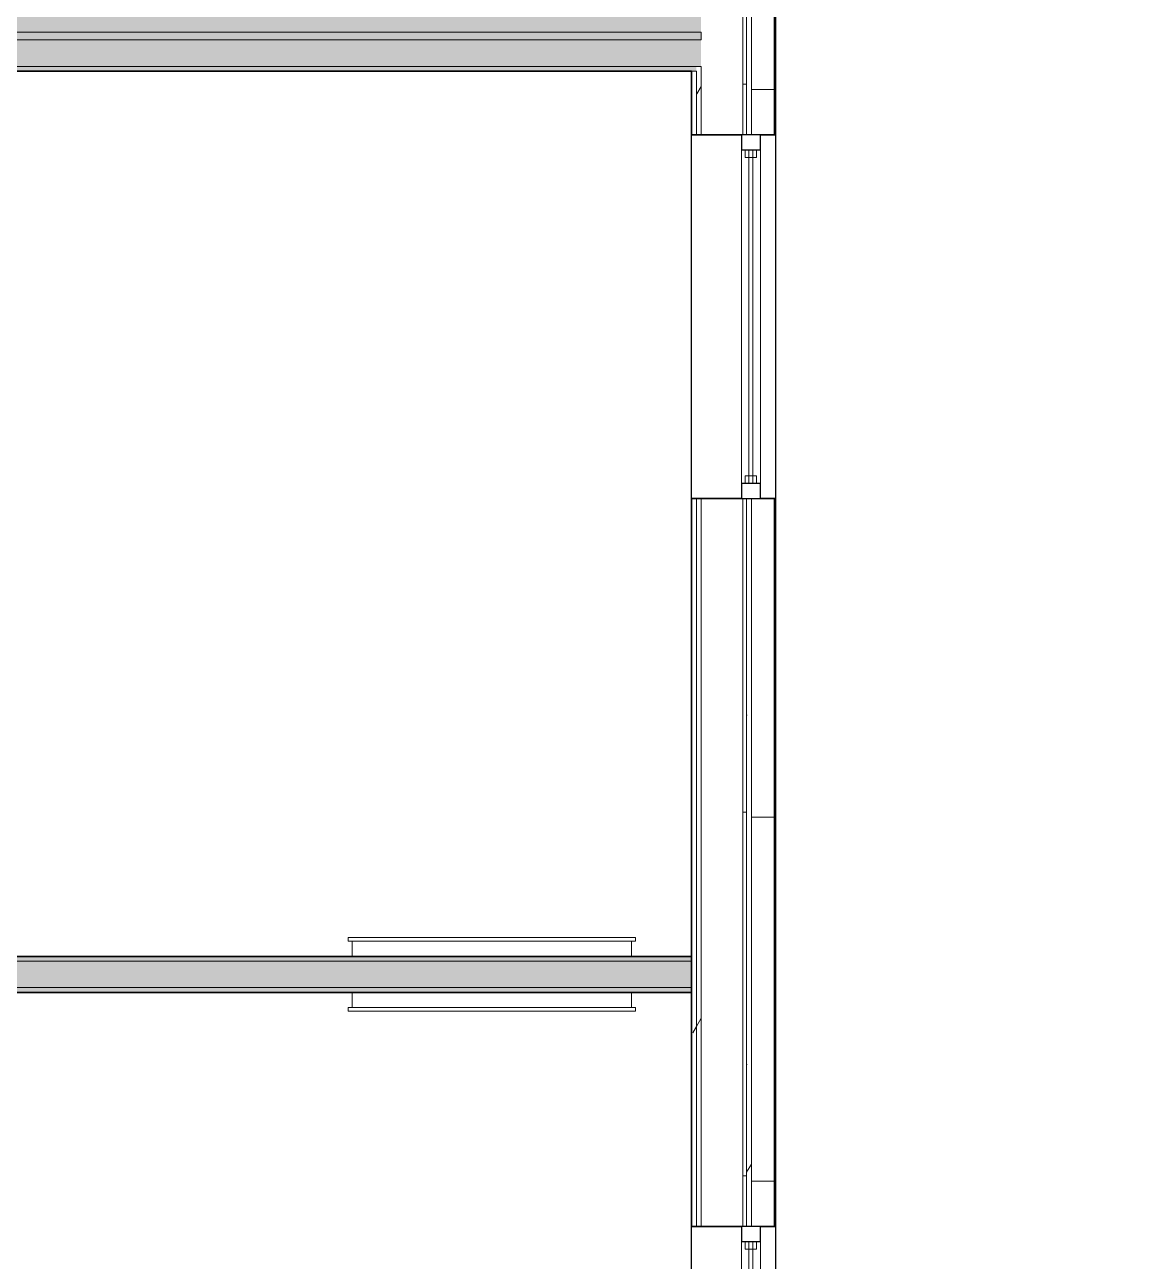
# Model space of a CAD drawing. Header units: inches. Extents: x 6 to 8416, y -388 to 6104.
# Drawn here: x 4697.5 to 4842.6, y 757.5 to 920.6 of the extents above; entities that cross this region are included whole.
import ezdxf

# ---------------------------------------------------------------- set-up
doc = ezdxf.new("R2010")
doc.units = ezdxf.units.IN
doc.header["$MEASUREMENT"] = 0
for name, color, linetype, lineweight in [('A-GLAZ', 151, 'Continuous', 25), ('A-ROOM', 32, 'Continuous', 13), ('A-WALL', 113, 'Continuous', 25), ('A-WALL-PATT', 111, 'Continuous', 35), ('I-WALL', 2, 'Continuous', 25), ('Q-SPCQ', 91, 'Continuous', 18)]:
    doc.layers.add(name, color=color, linetype=linetype, lineweight=lineweight)
pattern_1 = [(0, (4127.29, 0), (61.44, 15.36), [5.069, -41.011, 5.069, -41.011, -245.76]), (0, (4127.29, 0), (61.44, 15.36), [-92.16, 5.069, -87.091, 5.069, -41.011, -107.52]), (0, (4127.29, 0), (61.44, 15.36), [-230.4, 5.069, -25.651, 5.069, -71.731]), (120, (4150.33, 7.68), (-44.02215, 45.5286), [5.069, -41.011, 5.069, -41.011, -245.76]), (120, (4150.33, 7.68), (-44.02215, 45.5286), [-92.16, 5.069, -87.091, 5.069, -41.011, -107.52]), (120, (4150.33, 7.68), (-44.02215, 45.5286), [-230.4, 5.069, -25.651, 5.069, -71.731]), (240, (4158.01, 38.4), (-17.41785, -60.8886), [5.069, -41.011, 5.069, -41.011, -245.76]), (240, (4158.01, 38.4), (-17.41785, -60.8886), [-92.16, 5.069, -87.091, 5.069, -41.011, -107.52]), (240, (4158.01, 38.4), (-17.41785, -60.8886), [-230.4, 5.069, -25.651, 5.069, -71.731])]

# ---------------------------------------------------------------- blocks, each defined once
blk = doc.blocks.new('1-2 WD Adaptive - 4-0_x6_-6_-12420700-LEVEL 3 - PLAN Copy 1 Copy 1')
at = {"layer": 'A-GLAZ', "lineweight": 9}
for p, q in [((24, 5.53125), (-24, 5.53125)), ((-24, 5.53125), (24, 5.53125)), ((-24, 1.03125), (-24, 3.53125)), ((24, 3.53125), (-24, 3.53125)), ((-24, 1.03125), (-24, 3.53125)), ((24, 3.53125), (-24, 3.53125)), ((-22, 1.03125), (-22, 3.53125)), ((22, 3.53125), (-22, 3.53125)), ((-22, 1.03125), (-22, 3.53125)), ((22, 3.53125), (22, 1.03125)), ((22, 3.53125), (22, 1.03125)), ((24, 1.03125), (24, 3.53125)), ((24, 1.03125), (24, 3.53125)), ((-22, 3.03125), (-21, 3.03125)), ((-22, 2.53125), (22, 2.53125)), ((22, 2.03125), (-22, 2.03125)), ((-21, 1.53125), (-21, 3.03125)), ((-21, 2.53125), (21, 2.53125)), ((-21, 2.03125), (-21, 2.53125)), ((21, 2.03125), (-21, 2.03125)), ((21, 3.03125), (22, 3.03125)), ((21, 3.03125), (21, 1.53125)), ((21, 2.53125), (21, 2.03125)), ((-24, 1.03125), (24, 1.03125)), ((-24, 1.03125), (24, 1.03125)), ((-22, 1.53125), (-21, 1.53125)), ((-22, 1.03125), (22, 1.03125)), ((21, 1.53125), (22, 1.53125)), ((-24, -5.53125), (24, -5.53125)), ((24, -5.53125), (-24, -5.53125))]:
    blk.add_line(p, q, dxfattribs=at)
at = {"layer": 'A-GLAZ'}
for p, q in [((-22, 3.53125), (-24, 3.53125)), ((-24, 3.53125), (-24, 1.03125)), ((-22, 1.03125), (-22, 3.53125)), ((22, 3.53125), (22, 1.03125)), ((24, 3.53125), (22, 3.53125)), ((24, 1.03125), (24, 3.53125)), ((-24, 1.03125), (-22, 1.03125)), ((22, 1.03125), (24, 1.03125))]:
    blk.add_line(p, q, dxfattribs=at)
at = {"layer": 'A-GLAZ', "lineweight": 18}
for p, q in [((22, 2.53125), (-22, 2.53125)), ((-22, 2.53125), (-22, 2.03125)), ((-22, 2.03125), (22, 2.03125)), ((22, 2.03125), (22, 2.53125))]:
    blk.add_line(p, q, dxfattribs=at)
blk = doc.blocks.new('FR TV-AM - 43_-1978722-LEVEL 3 - PLAN Copy 1 Copy 1')
at = {"layer": 'Q-SPCQ'}
for p, q in [((20.7, 0), (-16.2, 0)), ((-16.2, 0), (-16.2, -2)), ((20.7, -2), (20.7, 0)), ((-16.2, -2), (-16.7, -2)), ((-16.7, -2), (-16.7, -2.5)), ((-16.7, -2.5), (21.2, -2.5)), ((-16.7, -2.5), (21.2, -2.5)), ((-16.2, -2), (20.7, -2)), ((21.2, -2), (20.7, -2)), ((21.2, -2.5), (21.2, -2))]:
    blk.add_line(p, q, dxfattribs=at)

msp = doc.modelspace()

# ---------------------------------------------------------------- hatches: boundary and pattern name
at = {"layer": 'A-WALL-PATT', "lineweight": 9}
h = msp.add_hatch(dxfattribs=at)
h.set_pattern_fill('FP_45', color=256, style=0, pattern_type=2)
h.set_pattern_definition([(0, (4127.29, 0), (0, 48), []), (90, (4127.29, 0), (-48, 3e-15), [])])
h.paths.add_polyline_path([(4793.41533733, 571.18577679), (4796.41533733, 571.18577679), (4796.41533733, 618.06077679), (4793.41533733, 618.06077679), (4793.41533733, 586.97431081)])
h.paths.add_polyline_path([(4793.41533733, 666.06077679), (4796.41533733, 666.06077679), (4796.41533733, 714.06077679), (4793.41533733, 714.06077679)])
h.paths.add_polyline_path([(4796.41533733, 762.06077679), (4796.41533733, 858.06077679), (4793.41533733, 858.06077679), (4793.41533733, 762.06077679), (4794.60283733, 762.06077679)])
h.paths.add_polyline_path([(4796.41533733, 906.06077679), (4796.41533733, 954.06077679), (4793.41533733, 954.06077679), (4793.41533733, 906.06077679), (4794.60283733, 906.06077679)])
h.paths.add_polyline_path([(4793.41533733, 1002.06077679), (4794.60283733, 1002.06077679), (4796.41533733, 1018.37327679), (4796.41533733, 1256.24827679), (4794.60283733, 1272.56077679), (4793.41533733, 1272.56077679), (4793.41533733, 1039.65456081)])
h.paths.add_polyline_path([(4793.41533733, 1320.56077679), (4796.41533733, 1320.56077679), (4796.41533733, 1339.81077679), (4793.41533733, 1339.81077679), (4793.41533733, 1334.88081081)])
h = msp.add_hatch(dxfattribs=at)
h.set_pattern_fill('FP_44', color=256, style=0, pattern_type=2)
h.set_pattern_definition(pattern_1)
h.paths.add_polyline_path([(4796.41533733, 572.18577679), (4796.60283733, 572.37327679), (4796.60283733, 618.06077679), (4796.41533733, 618.06077679), (4796.41533733, 586.97431081)])
h.paths.add_polyline_path([(4796.60283733, 666.06077679), (4796.60283733, 714.06077679), (4796.41533733, 714.06077679), (4796.41533733, 666.06077679)])
h.paths.add_polyline_path([(4796.60283733, 762.06077679), (4796.60283733, 858.06077679), (4796.41533733, 858.06077679), (4796.41533733, 762.06077679)])
h.paths.add_polyline_path([(4796.60283733, 906.06077679), (4796.60283733, 954.06077679), (4796.41533733, 954.06077679), (4796.41533733, 906.06077679)])
h.paths.add_polyline_path([(4796.41533733, 1018.37327679), (4796.60283733, 1020.06077679), (4796.60283733, 1254.56077679), (4796.41533733, 1256.24827679), (4796.41533733, 1039.65456081)])
h.paths.add_polyline_path([(4796.41533733, 1320.56077679), (4796.60283733, 1320.56077679), (4796.60283733, 1339.99827679), (4796.41533733, 1339.81077679), (4796.41533733, 1334.88081081)])
h = msp.add_hatch(dxfattribs=at)
h.set_pattern_fill('FP_44', color=256, style=0, pattern_type=2)
h.set_pattern_definition(pattern_1)
h.paths.add_polyline_path([(4792.79033733, 570.56077679), (4793.41533733, 570.56077679), (4793.41533733, 618.06077679), (4792.79033733, 618.06077679), (4792.79033733, 586.97431081)])
h.paths.add_polyline_path([(4793.41533733, 666.06077679), (4793.41533733, 714.06077679), (4792.79033733, 714.06077679), (4792.79033733, 666.06077679)])
h.paths.add_polyline_path([(4793.41533733, 762.06077679), (4793.41533733, 858.06077679), (4792.79033733, 858.06077679), (4792.79033733, 762.06077679)])
h.paths.add_polyline_path([(4793.41533733, 906.06077679), (4793.41533733, 954.06077679), (4792.79033733, 954.06077679), (4792.79033733, 906.06077679)])
h.paths.add_polyline_path([(4792.79033733, 1002.06077679), (4793.41533733, 1002.06077679), (4793.41533733, 1272.56077679), (4792.79033733, 1272.56077679), (4792.79033733, 1039.65456081)])
h.paths.add_polyline_path([(4793.41533733, 1320.56077679), (4793.41533733, 1336.81077679), (4792.79033733, 1336.81077679), (4792.79033733, 1320.56077679)])
h = msp.add_hatch(dxfattribs=at)
h.set_pattern_fill('FP_46', color=256, style=0, pattern_type=2)
h.set_pattern_definition([(0, (4127.3, 0), (0, 480), [480, 0, 0, 0]), (284.036, (4453.69, 96), (479.994, -1440.002), [98.955, -1880.136]), (284.036, (4434.49, 96), (479.994, -1440.002), [98.955, -1880.136]), (284.036, (4415.29, 96), (479.994, -1440.002), [98.955, -1880.136]), (284.036, (4165.69, 192), (479.994, -1440.002), [98.955, -1880.136]), (284.036, (4146.49, 192), (479.994, -1440.002), [98.955, -1880.136]), (284.036, (4127.29, 192), (479.994, -1440.002), [98.955, -1880.136]), (284.036, (4309.69, 288), (479.994, -1440.002), [98.955, -1880.136]), (284.036, (4290.49, 288), (479.994, -1440.002), [98.955, -1880.136]), (284.036, (4271.29, 288), (479.994, -1440.002), [98.955, -1880.136]), (284.036, (4453.69, 384), (479.994, -1440.002), [98.955, -1880.136]), (284.036, (4434.49, 384), (479.994, -1440.002), [98.955, -1880.136]), (284.036, (4415.29, 384), (479.994, -1440.002), [98.955, -1880.136]), (284.036, (4165.69, 480), (479.994, -1440.002), [98.955, -1880.136]), (284.036, (4146.49, 480), (479.994, -1440.002), [98.955, -1880.136]), (284.036, (4127.29, 480), (479.994, -1440.002), [98.955, -1880.136]), (0, (4127.3, 48), (0, 480), [480, 0, 0, 0]), (0, (4127.3, 96), (0, 480), [480, 0, 0, 0]), (0, (4127.3, 144), (0, 480), [480, 0, 0, 0]), (0, (4127.3, 192), (0, 480), [480, 0, 0, 0]), (0, (4127.3, 240), (0, 480), [480, 0, 0, 0]), (0, (4127.3, 288), (0, 480), [480, 0, 0, 0]), (0, (4127.3, 336), (0, 480), [480, 0, 0, 0]), (0, (4127.3, 384), (0, 480), [480, 0, 0, 0]), (0, (4127.3, 432), (0, 480), [480, 0, 0, 0])])
h.paths.add_polyline_path([(4792.29033733, 570.06077679), (4792.79033733, 570.06077679), (4792.79033733, 618.06077679), (4792.29033733, 618.06077679), (4792.29033733, 586.97431081)])
h.paths.add_polyline_path([(4792.79033733, 666.06077679), (4792.79033733, 714.06077679), (4792.29033733, 714.06077679), (4792.29033733, 666.06077679)])
h.paths.add_polyline_path([(4792.29033733, 762.06077679), (4792.79033733, 762.06077679), (4792.79033733, 858.06077679), (4792.29033733, 858.06077679), (4792.29033733, 803.47356081)])
h.paths.add_polyline_path([(4792.29033733, 906.06077679), (4792.79033733, 906.06077679), (4792.79033733, 954.06077679), (4792.29033733, 954.06077679), (4792.29033733, 921.56406081)])
h.paths.add_polyline_path([(4792.79033733, 1002.06077679), (4792.79033733, 1272.56077679), (4792.29033733, 1272.56077679), (4792.29033733, 1002.06077679)])
h.paths.add_polyline_path([(4792.29033733, 1320.56077679), (4792.79033733, 1320.56077679), (4792.79033733, 1335.56077679), (4792.29033733, 1335.56077679), (4792.29033733, 1334.88081081)])
h = msp.add_hatch(dxfattribs=at)
h.set_pattern_fill('FP_44', color=256, style=0, pattern_type=2)
h.set_pattern_definition(pattern_1)
h.paths.add_polyline_path([(4786.16533733, 563.93577679), (4786.79033733, 563.93577679), (4786.79033733, 618.06077679), (4786.16533733, 618.06077679), (4786.16533733, 567.29256081)])
h.paths.add_polyline_path([(4786.79033733, 666.06077679), (4786.79033733, 714.06077679), (4786.16533733, 714.06077679), (4786.16533733, 666.06077679)])
h.paths.add_polyline_path([(4786.16533733, 762.06077679), (4786.79033733, 762.06077679), (4786.79033733, 858.06077679), (4786.16533733, 858.06077679), (4786.16533733, 803.47356081)])
h.paths.add_polyline_path([(4786.16533733, 906.06077679), (4786.79033733, 906.06077679), (4786.79033733, 915.06077679), (4786.16533733, 915.06077679), (4786.16533733, 914.43577679)])
h.paths.add_polyline_path([(4786.79033733, 923.06077679), (4786.79033733, 954.06077679), (4786.16533733, 954.06077679), (4786.16533733, 923.06077679)])
h.paths.add_polyline_path([(4786.16533733, 1002.06077679), (4786.79033733, 1002.06077679), (4786.79033733, 1272.56077679), (4786.16533733, 1272.56077679), (4786.16533733, 1039.65456081)])
h.paths.add_polyline_path([(4786.79033733, 1320.56077679), (4786.79033733, 1329.56077679), (4786.16533733, 1329.56077679), (4786.16533733, 1320.56077679)])
h = msp.add_hatch(dxfattribs=at)
h.set_pattern_fill('FP_44', color=256, style=0, pattern_type=2)
h.set_pattern_definition(pattern_1)
h.paths.add_polyline_path([(4785.54033733, 563.31077679), (4786.16533733, 563.31077679), (4786.16533733, 618.06077679), (4785.54033733, 618.06077679), (4785.54033733, 567.29256081)])
h.paths.add_polyline_path([(4786.16533733, 666.06077679), (4786.16533733, 714.06077679), (4785.54033733, 714.06077679), (4785.54033733, 666.06077679)])
h.paths.add_polyline_path([(4785.54033733, 762.06077679), (4786.16533733, 762.06077679), (4786.16533733, 858.06077679), (4785.54033733, 858.06077679), (4785.54033733, 803.47356081)])
h.paths.add_polyline_path([(4785.54033733, 906.06077679), (4786.16533733, 906.06077679), (4786.16533733, 914.43577679), (4785.54033733, 914.43577679)])
h.paths.add_polyline_path([(4786.16533733, 923.68577679), (4786.16533733, 954.06077679), (4785.54033733, 954.06077679), (4785.54033733, 923.68577679)])
h.paths.add_polyline_path([(4786.16533733, 1002.06077679), (4786.16533733, 1272.56077679), (4785.54033733, 1272.56077679), (4785.54033733, 1002.06077679)])
h.paths.add_polyline_path([(4785.54033733, 1320.56077679), (4786.16533733, 1320.56077679), (4786.16533733, 1328.93577679), (4785.54033733, 1328.93577679), (4785.54033733, 1328.31077679)])
at = {"layer": 'A-WALL-PATT', "lineweight": 25}
msp.add_hatch(color=10, dxfattribs=at).paths.add_polyline_path([(4785.54033733, 914.43577679), (4786.16533733, 914.43577679), (4786.16533733, 915.06077679), (4659.54033733, 915.06077679), (4659.54033733, 914.43577679), (4747.18553685, 914.43577679)])
at = {"layer": 'A-WALL-PATT', "lineweight": 25, "transparency": 33554560}
msp.add_hatch(color=10, dxfattribs=at).paths.add_polyline_path([(4785.54033733, 797.06077679), (4785.54033733, 797.68577679), (4577.66533733, 797.68577679), (4577.66533733, 797.06077679), (4747.18553685, 797.06077679)])
at = {"layer": 'A-WALL-PATT', "transparency": 33554560}
msp.add_hatch(color=10, dxfattribs=at).paths.add_polyline_path([(4785.54033733, 792.93577679), (4785.54033733, 793.56077679), (4577.66533733, 793.56077679), (4577.66533733, 792.93577679), (4747.18553685, 792.93577679)])
at = {"layer": 'I-WALL'}
for points in [[(4747.18553685, 919.56077679), (4786.79033733, 919.56077679), (4786.79033733, 923.06077679), (4659.54033733, 923.06077679), (4659.54033733, 919.56077679), (4679.70053685, 919.56077679)], [(4747.18553685, 918.56077679), (4786.79033733, 918.56077679), (4786.79033733, 919.56077679), (4659.54033733, 919.56077679), (4659.54033733, 918.56077679), (4679.70053685, 918.56077679)], [(4747.18553685, 915.06077679), (4786.79033733, 915.06077679), (4786.79033733, 918.56077679), (4659.54033733, 918.56077679), (4659.54033733, 915.06077679), (4679.70053685, 915.06077679)]]:
    msp.add_hatch(color=10, dxfattribs=at).paths.add_polyline_path(points)
at = {"layer": 'I-WALL', "transparency": 33554560}
msp.add_hatch(color=10, dxfattribs=at).paths.add_polyline_path([(4785.54033733, 793.56077679), (4785.54033733, 797.06077679), (4577.04033733, 797.06077679), (4577.04033733, 793.56077679), (4747.18553685, 793.56077679)])

# ---------------------------------------------------------------- linework, layer by layer
at = {"layer": 'A-ROOM', "lineweight": 9, "flags": 128}
msp.add_lwpolyline([(4853.04033733, 563.31077679), (4785.54033733, 563.31077679), (4785.54033733, 914.43577679), (4659.54033733, 914.43577679), (4659.54033733, 912.43577679), (4549.66358475, 912.43577679), (4549.66358475, 883.68577679), (4500.91533733, 883.68577679), (4500.91533733, 499.68577679), (4500.41533733, 499.68577679), (4500.41533733, 467.18577679), (4592.66533733, 467.18577679), (4592.66533733, 398.49858278), (4592.66533733, 394.43577679), (4592.66533733, 338.18577679), (4733.66533733, 338.18577679), (4733.66533733, 370.81077679), (4778.16533733, 370.81077679), (4778.16533733, 343.68577679), (4844.04033733, 343.68577679)], dxfattribs=at)
at = {"layer": 'A-WALL', "lineweight": 9}
for p, q in [((4792.29033733, 906.06077679), (4792.29033733, 954.06077679)), ((4792.79033733, 906.06077679), (4792.79033733, 954.06077679)), ((4793.41533733, 906.06077679), (4793.41533733, 954.06077679)), ((4796.41533733, 906.06077679), (4796.41533733, 954.06077679)), ((4786.79033733, 919.56077679), (4549.66358475, 919.56077679)), ((4786.79033733, 918.56077679), (4549.66358475, 918.56077679)), ((4786.79033733, 918.56077679), (4786.79033733, 919.56077679)), ((4786.79033733, 915.06077679), (4659.54033733, 915.06077679)), ((4786.79033733, 906.06077679), (4786.79033733, 915.06077679)), ((4786.16533733, 914.43577679), (4785.54033733, 914.43577679)), ((4786.16533733, 906.06077679), (4786.16533733, 914.43577679)), ((4786.16533733, 762.06077679), (4786.16533733, 858.06077679)), ((4786.79033733, 762.06077679), (4786.79033733, 858.06077679)), ((4792.29033733, 762.06077679), (4792.29033733, 858.06077679)), ((4792.79033733, 762.06077679), (4792.79033733, 858.06077679)), ((4793.41533733, 762.06077679), (4793.41533733, 858.06077679)), ((4796.41533733, 762.06077679), (4796.41533733, 858.06077679)), ((4577.04033733, 797.06077679), (4785.54033733, 797.06077679)), ((4577.04033733, 793.56077679), (4785.54033733, 793.56077679))]:
    msp.add_line(p, q, dxfattribs=at)
at = {"layer": 'A-WALL', "lineweight": 35}
for p, q in [((4796.60283733, 906.06077679), (4796.60283733, 954.06077679)), ((4785.54033733, 914.43577679), (4785.54033733, 906.06077679)), ((4785.54033733, 906.06077679), (4792.10283733, 906.06077679)), ((4794.60283733, 906.06077679), (4796.60283733, 906.06077679)), ((4785.54033733, 858.06077679), (4785.54033733, 762.06077679)), ((4792.10283733, 858.06077679), (4785.54033733, 858.06077679)), ((4796.60283733, 858.06077679), (4794.60283733, 858.06077679)), ((4796.60283733, 762.06077679), (4796.60283733, 858.06077679)), ((4785.54033733, 762.06077679), (4792.10283733, 762.06077679)), ((4794.60283733, 762.06077679), (4796.60283733, 762.06077679))]:
    msp.add_line(p, q, dxfattribs=at)
at = {"layer": 'A-WALL'}
for p, q in [((4785.54033733, 858.06077679), (4785.54033733, 906.06077679)), ((4796.60283733, 906.06077679), (4796.60283733, 858.06077679)), ((4785.54033733, 714.06077679), (4785.54033733, 762.06077679)), ((4796.60283733, 762.06077679), (4796.60283733, 714.06077679))]:
    msp.add_line(p, q, dxfattribs=at)
at = {"layer": 'I-WALL', "lineweight": 35}
for p, q in [((4659.54033733, 914.43577679), (4785.54033733, 914.43577679)), ((4785.54033733, 797.68577679), (4577.66533733, 797.68577679)), ((4577.66533733, 792.93577679), (4785.54033733, 792.93577679))]:
    msp.add_line(p, q, dxfattribs=at)

# ---------------------------------------------------------------- block references
at = {"layer": 'A-GLAZ', "rotation": 269.9999999999999}
for p in [(4791.07158733, 882.06077679), (4791.07158733, 738.06077679)]:
    msp.add_blockref('1-2 WD Adaptive - 4-0_x6_-6_-12420700-LEVEL 3 - PLAN Copy 1 Copy 1', p, dxfattribs=at)
at = {"layer": 'Q-SPCQ', "rotation": 180}
msp.add_blockref('FR TV-AM - 43_-1978722-LEVEL 3 - PLAN Copy 1 Copy 1', (4761.41533733, 797.68577679), dxfattribs=at)
at = {"layer": 'Q-SPCQ'}
msp.add_blockref('FR TV-AM - 43_-1978722-LEVEL 3 - PLAN Copy 1 Copy 1', (4756.91533733, 792.93577679), dxfattribs=at)

doc.saveas('drawing.dxf')
